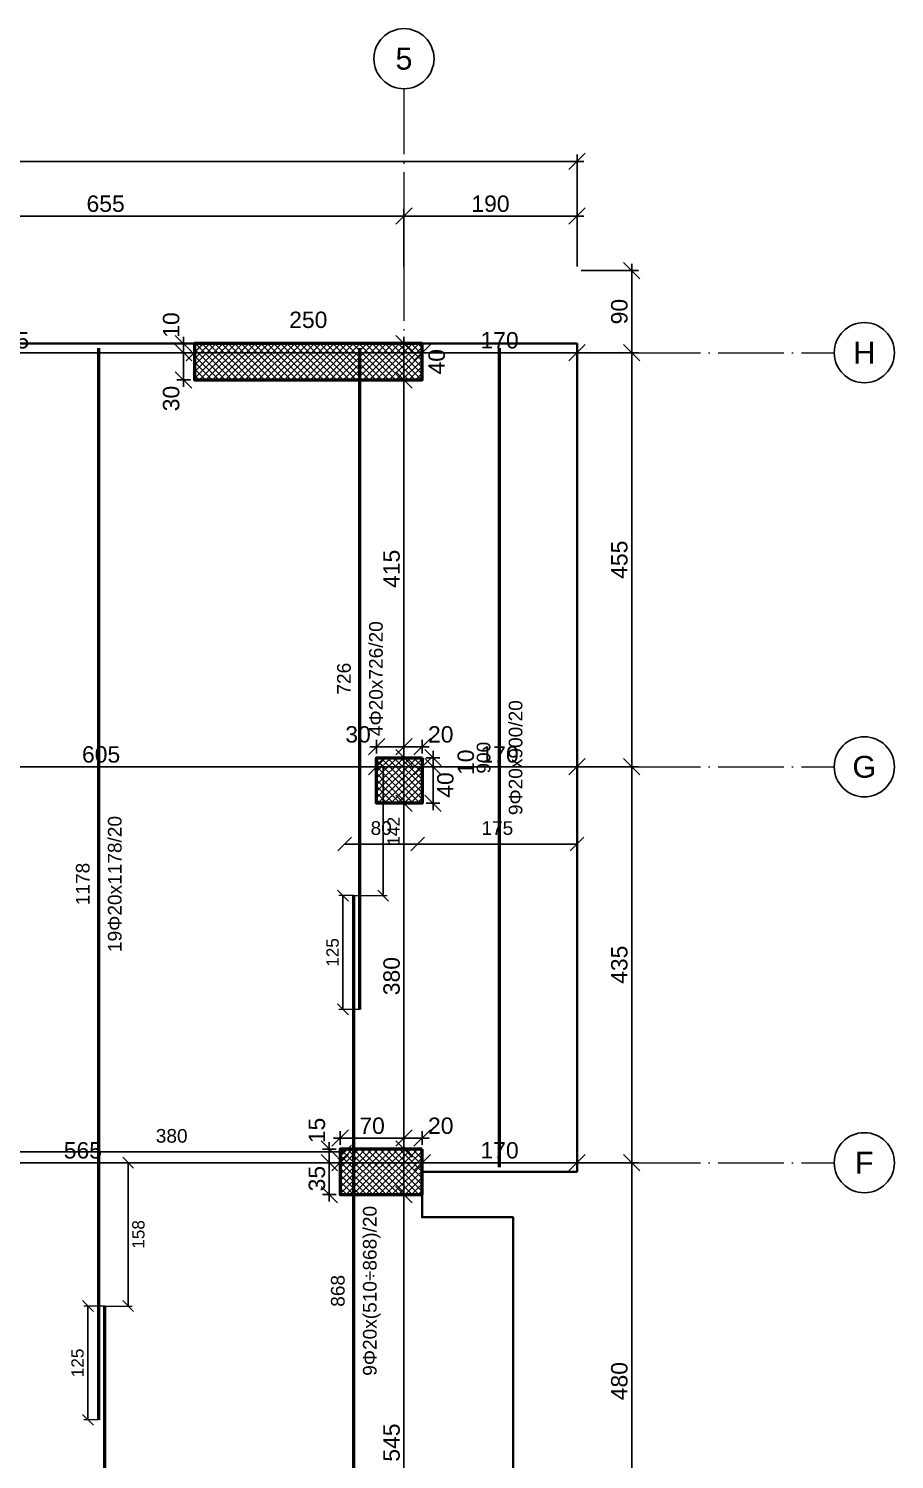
# Model space of a CAD drawing. Header units: millimetres. Extents: x -404 to 6018, y -5139 to 7890.
# Drawn here: x 5068 to 6018, y 1634 to 3206 of the extents above; entities that cross this region are included whole.
import ezdxf
from ezdxf.enums import TextEntityAlignment as Align

# ---------------------------------------------------------------- set-up
doc = ezdxf.new("R2010")
doc.units = ezdxf.units.MM
doc.linetypes.add('ZWCAD_ISO04W100', pattern=[30.5, 24, -3, 0.5, -3])
for name, color, linetype, lineweight in [('AXIS LINES', 255, 'ZWCAD_ISO04W100', 13), ('COLUMN', 140, 'Continuous', 53), ('SLAB', 3, 'Continuous', 35), ('WALL', 10, 'Continuous', 53)]:
    doc.layers.add(name, color=color, linetype=linetype, lineweight=lineweight)
for name, color, linetype in [('FW_AXIS', 7, 'Continuous'), ('FW_COLUMN_HATCH', 8, 'Continuous'), ('FW_DIM', 7, 'Continuous'), ('FW_WALL_HATCH', 8, 'Continuous'), ('REB_BOT_MESH_Y', 5, 'Continuous'), ('REB_BOT_MESH_Y_AXDIM', 5, 'Continuous'), ('REB_BOT_MESH_Y_LAP', 5, 'Continuous'), ('REB_BOT_MESH_Y_RANGE', 5, 'Continuous'), ('REB_BOT_MESH_Y_TEXT', 5, 'Continuous')]:
    doc.layers.add(name, color=color, linetype=linetype)
doc.styles.add('REBAR_TXT', font='arial.ttf')
doc.styles.get("Standard").update_dxf_attribs({"font": 'arial.ttf'})
doc.dimstyles.new('FW_DIM', dxfattribs={"dimtxt": 18, "dimasz": 9, "dimexe": 7.5, "dimexo": 4.5, "dimgap": 4.5, "dimtad": 1, "dimdec": 0, "dimtxsty": 'Standard', "dimtsz": 9, "dimcen": 2.5, "dimdle": 7.5, "dimclrd": 256, "dimclre": 256, "dimclrt": 7, "dimazin": 3, "dimtfac": 1, "dimtmove": 2, "dimatfit": 3})
doc.dimstyles.new('REBAR LAP', dxfattribs={"dimtxt": 13.5, "dimasz": 2.5, "dimexe": 4.5, "dimexo": 0, "dimgap": 4.5, "dimtad": 1, "dimdec": 0, "dimtxsty": 'Standard', "dimtsz": 6, "dimcen": 2.5, "dimclrd": 6, "dimclre": 6, "dimclrt": 7, "dimazin": 3, "dimtfac": 1, "dimtmove": 2, "dimatfit": 3, "dimlwd": 25, "dimlwe": 18})
doc.dimstyles.new('REBAR M-200', dxfattribs={"dimtxt": 15, "dimasz": 15, "dimexe": 25, "dimexo": 12.5, "dimgap": 10, "dimtad": 1, "dimdec": 0, "dimtxsty": 'Standard', "dimblk": 'NONE', "dimcen": 50, "dimse1": 1, "dimse2": 1, "dimclrd": 6, "dimclre": 6, "dimclrt": 7, "dimazin": 3, "dimtfac": 1, "dimtmove": 2, "dimatfit": 3, "dimldrblk": 'NONE', "dimlwd": 53})
doc.dimstyles.new('REBAR RANGE', dxfattribs={"dimtxt": 15, "dimasz": 2.5, "dimexe": 0, "dimexo": 0, "dimgap": 10, "dimtad": 1, "dimdec": 0, "dimtxsty": 'Standard', "dimtsz": 7.5, "dimcen": 2.5, "dimse1": 1, "dimse2": 1, "dimclrd": 6, "dimclre": 6, "dimclrt": 7, "dimazin": 3, "dimtfac": 1, "dimtmove": 2, "dimatfit": 3, "dimlwd": 25})

# ---------------------------------------------------------------- blocks, each defined once
blk = doc.blocks.new('*D534')
at = {"color": 6, "lineweight": 53}
blk.add_line((5151.7, 761.5), (5151.7, 1802.5), dxfattribs=at)
at = {"layer": 'Defpoints'}
for p in [(5151.7, 1802.5), (5151.7, 761.5), (5151.7, 761.5)]:
    blk.add_point(p, dxfattribs=at)
at = {"layer": 'REB_BOT_MESH_Y', "color": 7, "insert": (5134.2, 1282), "char_height": 15, "attachment_point": 5, "rotation": 90}
blk.add_mtext('1041', dxfattribs=at)
blk = doc.blocks.new('_NONE')
blk = doc.blocks.new('*D535')
at = {"color": 6, "lineweight": 53}
blk.add_line((5145, 1677.5), (5145, 2855), dxfattribs=at)
at = {"layer": 'Defpoints'}
for p in [(5145, 2855), (5145, 1677.5), (5145, 1677.5)]:
    blk.add_point(p, dxfattribs=at)
at = {"layer": 'REB_BOT_MESH_Y', "color": 7, "insert": (5127.5, 2266.2), "char_height": 15, "attachment_point": 5, "rotation": 90}
blk.add_mtext('1178', dxfattribs=at)
blk = doc.blocks.new('_Oblique')
at = {"color": 0, "linetype": 'ByBlock', "lineweight": -2}
blk.add_line((-0.5, -0.5), (0.5, 0.5), dxfattribs=at)
blk = doc.blocks.new('*D538')
at = {"color": 6, "lineweight": 18}
for p, q in [((5151.7, 1802.5), (5128.5, 1802.5)), ((5145, 1677.5), (5128.5, 1677.5))]:
    blk.add_line(p, q, dxfattribs=at)
at = {"color": 6, "lineweight": 25}
blk.add_line((5133, 1677.5), (5133, 1802.5), dxfattribs=at)
at = {"layer": 'Defpoints'}
for p in [(5151.7, 1802.5), (5133, 1677.5), (5145, 1677.5)]:
    blk.add_point(p, dxfattribs=at)
at = {"layer": 'REB_BOT_MESH_Y_LAP', "color": 6, "xscale": 12, "yscale": 12, "rotation": 90}
for p in [(5133, 1802.5), (5133, 1677.5)]:
    blk.add_blockref('_OBLIQUE', p, dxfattribs=at)
at = {"layer": 'REB_BOT_MESH_Y_LAP', "color": 7, "insert": (5121.7, 1740), "char_height": 13.5, "attachment_point": 5, "rotation": 90}
blk.add_mtext('125', dxfattribs=at)
blk = doc.blocks.new('*D539')
at = {"color": 6, "lineweight": 18}
for p, q in [((5151.7, 1960), (5181.7, 1960)), ((5151.7, 1802.5), (5181.7, 1802.5))]:
    blk.add_line(p, q, dxfattribs=at)
at = {"color": 6, "lineweight": 25}
blk.add_line((5177.2, 1960), (5177.2, 1802.5), dxfattribs=at)
at = {"layer": 'Defpoints'}
for p in [(5151.7, 1960), (5177.2, 1960), (5151.7, 1802.5)]:
    blk.add_point(p, dxfattribs=at)
at = {"layer": 'REB_BOT_MESH_Y_AXDIM', "color": 6, "xscale": 12, "yscale": 12, "rotation": 90}
for p in [(5177.2, 1960), (5177.2, 1802.5)]:
    blk.add_blockref('_OBLIQUE', p, dxfattribs=at)
at = {"layer": 'REB_BOT_MESH_Y_AXDIM', "color": 7, "insert": (5188.5, 1881.2), "char_height": 13.5, "attachment_point": 5, "rotation": 90}
blk.add_mtext('158', dxfattribs=at)
blk = doc.blocks.new('*D561')
at = {"color": 6, "lineweight": 53}
blk.add_line((5425, 1385), (5425, 2253.5), dxfattribs=at)
at = {"layer": 'Defpoints'}
for p in [(5425, 2253.5), (5425, 1385), (5425, 1385)]:
    blk.add_point(p, dxfattribs=at)
at = {"layer": 'REB_BOT_MESH_Y', "color": 7, "insert": (5407.5, 1819.2), "char_height": 15, "attachment_point": 5, "rotation": 90}
blk.add_mtext('868', dxfattribs=at)
blk = doc.blocks.new('*D562')
at = {"color": 6, "lineweight": 53}
blk.add_line((5431.7, 2128.5), (5431.7, 2855), dxfattribs=at)
at = {"layer": 'Defpoints'}
for p in [(5431.7, 2855), (5431.7, 2128.5), (5431.7, 2128.5)]:
    blk.add_point(p, dxfattribs=at)
at = {"layer": 'REB_BOT_MESH_Y', "color": 7, "insert": (5414.2, 2491.8), "char_height": 15, "attachment_point": 5, "rotation": 90}
blk.add_mtext('726', dxfattribs=at)
blk = doc.blocks.new('*D563')
at = {"color": 6, "lineweight": 18}
for p, q in [((5425, 2253.5), (5408.5, 2253.5)), ((5431.7, 2128.5), (5408.5, 2128.5))]:
    blk.add_line(p, q, dxfattribs=at)
at = {"color": 6, "lineweight": 25}
blk.add_line((5413, 2128.5), (5413, 2253.5), dxfattribs=at)
at = {"layer": 'Defpoints'}
for p in [(5425, 2253.5), (5413, 2128.5), (5431.7, 2128.5)]:
    blk.add_point(p, dxfattribs=at)
at = {"layer": 'REB_BOT_MESH_Y_LAP', "color": 6, "xscale": 12, "yscale": 12, "rotation": 90}
for p in [(5413, 2253.5), (5413, 2128.5)]:
    blk.add_blockref('_OBLIQUE', p, dxfattribs=at)
at = {"layer": 'REB_BOT_MESH_Y_LAP', "color": 7, "insert": (5401.7, 2191), "char_height": 13.5, "attachment_point": 5, "rotation": 90}
blk.add_mtext('125', dxfattribs=at)
blk = doc.blocks.new('*D564')
at = {"color": 6, "lineweight": 18}
for p, q in [((5425, 2395), (5461.7, 2395)), ((5425, 2253.5), (5461.7, 2253.5))]:
    blk.add_line(p, q, dxfattribs=at)
at = {"color": 6, "lineweight": 25}
blk.add_line((5457.2, 2395), (5457.2, 2253.5), dxfattribs=at)
at = {"layer": 'Defpoints'}
for p in [(5425, 2395), (5457.2, 2395), (5425, 2253.5)]:
    blk.add_point(p, dxfattribs=at)
at = {"layer": 'REB_BOT_MESH_Y_AXDIM', "color": 6, "xscale": 12, "yscale": 12, "rotation": 90}
for p in [(5457.2, 2395), (5457.2, 2253.5)]:
    blk.add_blockref('_OBLIQUE', p, dxfattribs=at)
at = {"layer": 'REB_BOT_MESH_Y_AXDIM', "color": 7, "insert": (5468.5, 2324.2), "char_height": 13.5, "attachment_point": 5, "rotation": 90}
blk.add_mtext('142', dxfattribs=at)
blk = doc.blocks.new('*D582')
at = {"color": 6, "lineweight": 25}
blk.add_line((5035, 1971.9), (5415, 1971.9), dxfattribs=at)
at = {"layer": 'Defpoints'}
for p in [(5035, 1971.9), (5035, 1971.9), (5415, 1971.9)]:
    blk.add_point(p, dxfattribs=at)
at = {"layer": 'REB_BOT_MESH_Y_RANGE', "color": 6, "xscale": 15, "yscale": 15}
for p in [(5035, 1971.9), (5415, 1971.9)]:
    blk.add_blockref('_OBLIQUE', p, dxfattribs=at)
at = {"layer": 'REB_BOT_MESH_Y_RANGE', "color": 7, "insert": (5225, 1989.4), "char_height": 15, "attachment_point": 5}
blk.add_mtext('380', dxfattribs=at)
blk = doc.blocks.new('*D586')
at = {"color": 6, "lineweight": 25}
blk.add_line((5495, 2310.1), (5670, 2310.1), dxfattribs=at)
at = {"layer": 'Defpoints'}
for p in [(5495, 2310.1), (5495, 2310.1), (5670, 2310.1)]:
    blk.add_point(p, dxfattribs=at)
at = {"layer": 'REB_BOT_MESH_Y_RANGE', "color": 6, "xscale": 15, "yscale": 15}
for p in [(5495, 2310.1), (5670, 2310.1)]:
    blk.add_blockref('_OBLIQUE', p, dxfattribs=at)
at = {"layer": 'REB_BOT_MESH_Y_RANGE', "color": 7, "insert": (5582.5, 2327.6), "char_height": 15, "attachment_point": 5}
blk.add_mtext('175', dxfattribs=at)
blk = doc.blocks.new('*D587')
at = {"color": 6, "lineweight": 53}
blk.add_line((5585, 1955), (5585, 2855), dxfattribs=at)
at = {"layer": 'Defpoints'}
for p in [(5585, 2855), (5585, 1955), (5585, 1955)]:
    blk.add_point(p, dxfattribs=at)
at = {"layer": 'REB_BOT_MESH_Y', "color": 7, "insert": (5567.5, 2405), "char_height": 15, "attachment_point": 5, "rotation": 90}
blk.add_mtext('900', dxfattribs=at)
blk = doc.blocks.new('*D603')
at = {"color": 6, "lineweight": 25}
blk.add_line((5415, 2310.1), (5495, 2310.1), dxfattribs=at)
at = {"layer": 'Defpoints'}
for p in [(5415, 2310.1), (5415, 2310.1), (5495, 2310.1)]:
    blk.add_point(p, dxfattribs=at)
at = {"layer": 'REB_BOT_MESH_Y_RANGE', "color": 6, "xscale": 15, "yscale": 15}
for p in [(5415, 2310.1), (5495, 2310.1)]:
    blk.add_blockref('_OBLIQUE', p, dxfattribs=at)
at = {"layer": 'REB_BOT_MESH_Y_RANGE', "color": 7, "insert": (5455, 2327.6), "char_height": 15, "attachment_point": 5}
blk.add_mtext('80', dxfattribs=at)
blk = doc.blocks.new('*D640')
for p, q in [((5245.5, 2850), (5230.5, 2850)), ((5238, 2812.5), (5238, 2857.5)), ((5245.5, 2820), (5230.5, 2820))]:
    blk.add_line(p, q)
at = {"layer": 'Defpoints'}
for p in [(5250, 2850), (5238, 2820), (5250, 2820)]:
    blk.add_point(p, dxfattribs=at)
at = {"layer": 'FW_DIM', "xscale": 18, "yscale": 18, "rotation": 90}
for p in [(5238, 2850), (5238, 2820)]:
    blk.add_blockref('_OBLIQUE', p, dxfattribs=at)
at = {"layer": 'FW_DIM', "color": 7, "insert": (5224.5, 2799.6), "char_height": 18, "attachment_point": 5, "rotation": 90}
blk.add_mtext('30', dxfattribs=at)
blk = doc.blocks.new('*D641')
for p, q in [((5238, 2842.5), (5238, 2867.5)), ((5245.5, 2860), (5230.5, 2860)), ((5245.5, 2850), (5230.5, 2850))]:
    blk.add_line(p, q)
at = {"layer": 'Defpoints'}
for p in [(5238, 2850), (5250, 2860), (5250, 2850)]:
    blk.add_point(p, dxfattribs=at)
at = {"layer": 'FW_DIM', "xscale": 18, "yscale": 18, "rotation": 90}
for p in [(5238, 2860), (5238, 2850)]:
    blk.add_blockref('_OBLIQUE', p, dxfattribs=at)
at = {"layer": 'FW_DIM', "color": 7, "insert": (5224.5, 2880.4), "char_height": 18, "attachment_point": 5, "rotation": 90}
blk.add_mtext('10', dxfattribs=at)
blk = doc.blocks.new('*D650')
for p, q in [((5450, 2409.5), (5450, 2424.5)), ((5480, 2409.5), (5480, 2424.5)), ((5442.5, 2417), (5487.5, 2417))]:
    blk.add_line(p, q)
at = {"layer": 'Defpoints'}
for p in [(5450, 2417), (5450, 2405), (5480, 2405)]:
    blk.add_point(p, dxfattribs=at)
at = {"layer": 'FW_DIM', "xscale": 18, "yscale": 18}
for p in [(5450, 2417), (5480, 2417)]:
    blk.add_blockref('_OBLIQUE', p, dxfattribs=at)
at = {"layer": 'FW_DIM', "color": 7, "insert": (5429.6, 2430.5), "char_height": 18, "attachment_point": 5}
blk.add_mtext('30', dxfattribs=at)
blk = doc.blocks.new('*D651')
for p, q in [((5480, 2409.5), (5480, 2424.5)), ((5500, 2409.5), (5500, 2424.5)), ((5472.5, 2417), (5507.5, 2417))]:
    blk.add_line(p, q)
at = {"layer": 'Defpoints'}
for p in [(5480, 2417), (5480, 2405), (5500, 2405)]:
    blk.add_point(p, dxfattribs=at)
at = {"layer": 'FW_DIM', "xscale": 18, "yscale": 18}
for p in [(5480, 2417), (5500, 2417)]:
    blk.add_blockref('_OBLIQUE', p, dxfattribs=at)
at = {"layer": 'FW_DIM', "color": 7, "insert": (5520.4, 2430.5), "char_height": 18, "attachment_point": 5}
blk.add_mtext('20', dxfattribs=at)
blk = doc.blocks.new('*D652')
for p, q in [((5504.5, 2395), (5519.5, 2395)), ((5512, 2347.5), (5512, 2402.5)), ((5504.5, 2355), (5519.5, 2355))]:
    blk.add_line(p, q)
at = {"layer": 'Defpoints'}
for p in [(5500, 2395), (5500, 2355), (5512, 2355)]:
    blk.add_point(p, dxfattribs=at)
at = {"layer": 'FW_DIM', "xscale": 18, "yscale": 18, "rotation": 90}
for p in [(5512, 2395), (5512, 2355)]:
    blk.add_blockref('_OBLIQUE', p, dxfattribs=at)
at = {"layer": 'FW_DIM', "color": 7, "insert": (5525.5, 2375), "char_height": 18, "attachment_point": 5, "rotation": 90}
blk.add_mtext('40', dxfattribs=at)
blk = doc.blocks.new('*D653')
for p, q in [((5512, 2387.5), (5512, 2412.5)), ((5504.5, 2405), (5519.5, 2405)), ((5504.5, 2395), (5519.5, 2395))]:
    blk.add_line(p, q)
at = {"layer": 'Defpoints'}
for p in [(5500, 2405), (5500, 2395), (5512, 2395)]:
    blk.add_point(p, dxfattribs=at)
at = {"layer": 'FW_DIM', "xscale": 18, "yscale": 18, "rotation": 90}
for p in [(5512, 2405), (5512, 2395)]:
    blk.add_blockref('_OBLIQUE', p, dxfattribs=at)
at = {"layer": 'FW_DIM', "color": 7, "insert": (5548, 2400), "char_height": 18, "attachment_point": 5, "rotation": 90}
blk.add_mtext('10', dxfattribs=at)
blk = doc.blocks.new('*D682')
for p, q in [((5402.5, 1987), (5487.5, 1987)), ((5410, 1979.5), (5410, 1994.5)), ((5480, 1979.5), (5480, 1994.5))]:
    blk.add_line(p, q)
at = {"layer": 'Defpoints'}
for p in [(5410, 1987), (5410, 1975), (5480, 1975)]:
    blk.add_point(p, dxfattribs=at)
at = {"layer": 'FW_DIM', "xscale": 18, "yscale": 18}
for p in [(5410, 1987), (5480, 1987)]:
    blk.add_blockref('_OBLIQUE', p, dxfattribs=at)
at = {"layer": 'FW_DIM', "color": 7, "insert": (5445, 2000.5), "char_height": 18, "attachment_point": 5}
blk.add_mtext('70', dxfattribs=at)
blk = doc.blocks.new('*D683')
for p, q in [((5472.5, 1987), (5507.5, 1987)), ((5480, 1979.5), (5480, 1994.5)), ((5500, 1979.5), (5500, 1994.5))]:
    blk.add_line(p, q)
at = {"layer": 'Defpoints'}
for p in [(5480, 1987), (5480, 1975), (5500, 1975)]:
    blk.add_point(p, dxfattribs=at)
at = {"layer": 'FW_DIM', "xscale": 18, "yscale": 18}
for p in [(5480, 1987), (5500, 1987)]:
    blk.add_blockref('_OBLIQUE', p, dxfattribs=at)
at = {"layer": 'FW_DIM', "color": 7, "insert": (5520.4, 2000.5), "char_height": 18, "attachment_point": 5}
blk.add_mtext('20', dxfattribs=at)
blk = doc.blocks.new('*D684')
for p, q in [((5398, 1917.5), (5398, 1967.5)), ((5405.5, 1960), (5390.5, 1960)), ((5405.5, 1925), (5390.5, 1925))]:
    blk.add_line(p, q)
at = {"layer": 'Defpoints'}
for p in [(5410, 1960), (5398, 1925), (5410, 1925)]:
    blk.add_point(p, dxfattribs=at)
at = {"layer": 'FW_DIM', "xscale": 18, "yscale": 18, "rotation": 90}
for p in [(5398, 1960), (5398, 1925)]:
    blk.add_blockref('_OBLIQUE', p, dxfattribs=at)
at = {"layer": 'FW_DIM', "color": 7, "insert": (5384.5, 1942.5), "char_height": 18, "attachment_point": 5, "rotation": 90}
blk.add_mtext('35', dxfattribs=at)
blk = doc.blocks.new('*D685')
for p, q in [((5398, 1952.5), (5398, 1982.5)), ((5405.5, 1975), (5390.5, 1975)), ((5405.5, 1960), (5390.5, 1960))]:
    blk.add_line(p, q)
at = {"layer": 'Defpoints'}
for p in [(5410, 1975), (5398, 1960), (5410, 1960)]:
    blk.add_point(p, dxfattribs=at)
at = {"layer": 'FW_DIM', "xscale": 18, "yscale": 18, "rotation": 90}
for p in [(5398, 1975), (5398, 1960)]:
    blk.add_blockref('_OBLIQUE', p, dxfattribs=at)
at = {"layer": 'FW_DIM', "color": 7, "insert": (5384.5, 1995.4), "char_height": 18, "attachment_point": 5, "rotation": 90}
blk.add_mtext('15', dxfattribs=at)
blk = doc.blocks.new('*D718')
for p, q in [((4845, 1964.5), (4845, 1967.5)), ((5410, 1964.5), (5410, 1967.5)), ((4837.5, 1960), (5417.5, 1960))]:
    blk.add_line(p, q)
at = {"layer": 'Defpoints'}
for p in [(4845, 1960), (4845, 1960), (5410, 1960)]:
    blk.add_point(p, dxfattribs=at)
at = {"layer": 'FW_DIM', "xscale": 18, "yscale": 18}
for p in [(4845, 1960), (5410, 1960)]:
    blk.add_blockref('_OBLIQUE', p, dxfattribs=at)
at = {"layer": 'FW_DIM', "color": 7, "insert": (5127.5, 1973.5), "char_height": 18, "attachment_point": 5}
blk.add_mtext('565', dxfattribs=at)
blk = doc.blocks.new('*D719')
for p, q in [((5410, 1964.5), (5410, 1967.5)), ((5500, 1964.5), (5500, 1967.5)), ((5402.5, 1960), (5507.5, 1960))]:
    blk.add_line(p, q)
at = {"layer": 'Defpoints'}
for p in [(5410, 1960), (5410, 1960), (5500, 1960)]:
    blk.add_point(p, dxfattribs=at)
at = {"layer": 'FW_DIM', "xscale": 18, "yscale": 18}
for p in [(5410, 1960), (5500, 1960)]:
    blk.add_blockref('_OBLIQUE', p, dxfattribs=at)
blk = doc.blocks.new('*D720')
for p, q in [((5500, 1964.5), (5500, 1967.5)), ((5670, 1964.5), (5670, 1967.5)), ((5492.5, 1960), (5677.5, 1960))]:
    blk.add_line(p, q)
at = {"layer": 'Defpoints'}
for p in [(5500, 1960), (5500, 1960), (5670, 1960)]:
    blk.add_point(p, dxfattribs=at)
at = {"layer": 'FW_DIM', "xscale": 18, "yscale": 18}
for p in [(5500, 1960), (5670, 1960)]:
    blk.add_blockref('_OBLIQUE', p, dxfattribs=at)
at = {"layer": 'FW_DIM', "color": 7, "insert": (5585, 1973.5), "char_height": 18, "attachment_point": 5}
blk.add_mtext('170', dxfattribs=at)
blk = doc.blocks.new('*D724')
for p, q in [((4837.5, 2395), (5457.5, 2395)), ((4845, 2399.5), (4845, 2402.5)), ((5450, 2399.5), (5450, 2402.5))]:
    blk.add_line(p, q)
at = {"layer": 'Defpoints'}
for p in [(4845, 2395), (4845, 2395), (5450, 2395)]:
    blk.add_point(p, dxfattribs=at)
at = {"layer": 'FW_DIM', "xscale": 18, "yscale": 18}
for p in [(4845, 2395), (5450, 2395)]:
    blk.add_blockref('_OBLIQUE', p, dxfattribs=at)
at = {"layer": 'FW_DIM', "color": 7, "insert": (5147.5, 2408.5), "char_height": 18, "attachment_point": 5}
blk.add_mtext('605', dxfattribs=at)
blk = doc.blocks.new('*D725')
for p, q in [((5442.5, 2395), (5507.5, 2395)), ((5450, 2399.5), (5450, 2402.5)), ((5500, 2399.5), (5500, 2402.5))]:
    blk.add_line(p, q)
at = {"layer": 'Defpoints'}
for p in [(5450, 2395), (5450, 2395), (5500, 2395)]:
    blk.add_point(p, dxfattribs=at)
at = {"layer": 'FW_DIM', "xscale": 18, "yscale": 18}
for p in [(5450, 2395), (5500, 2395)]:
    blk.add_blockref('_OBLIQUE', p, dxfattribs=at)
blk = doc.blocks.new('*D726')
for p, q in [((5492.5, 2395), (5677.5, 2395)), ((5500, 2399.5), (5500, 2402.5)), ((5670, 2399.5), (5670, 2402.5))]:
    blk.add_line(p, q)
at = {"layer": 'Defpoints'}
for p in [(5500, 2395), (5500, 2395), (5670, 2395)]:
    blk.add_point(p, dxfattribs=at)
at = {"layer": 'FW_DIM', "xscale": 18, "yscale": 18}
for p in [(5500, 2395), (5670, 2395)]:
    blk.add_blockref('_OBLIQUE', p, dxfattribs=at)
at = {"layer": 'FW_DIM', "color": 7, "insert": (5585, 2408.5), "char_height": 18, "attachment_point": 5}
blk.add_mtext('170', dxfattribs=at)
blk = doc.blocks.new('*D730')
for p, q in [((4837.5, 2850), (5257.5, 2850)), ((4845, 2854.5), (4845, 2857.5)), ((5250, 2854.5), (5250, 2857.5))]:
    blk.add_line(p, q)
at = {"layer": 'Defpoints'}
for p in [(4845, 2850), (4845, 2850), (5250, 2850)]:
    blk.add_point(p, dxfattribs=at)
at = {"layer": 'FW_DIM', "xscale": 18, "yscale": 18}
for p in [(4845, 2850), (5250, 2850)]:
    blk.add_blockref('_OBLIQUE', p, dxfattribs=at)
at = {"layer": 'FW_DIM', "color": 7, "insert": (5047.5, 2863.5), "char_height": 18, "attachment_point": 5}
blk.add_mtext('405', dxfattribs=at)
blk = doc.blocks.new('*D731')
for p, q in [((5242.5, 2850), (5507.5, 2850)), ((5250, 2854.5), (5250, 2857.5)), ((5500, 2854.5), (5500, 2857.5))]:
    blk.add_line(p, q)
at = {"layer": 'Defpoints'}
for p in [(5250, 2850), (5250, 2850), (5500, 2850)]:
    blk.add_point(p, dxfattribs=at)
at = {"layer": 'FW_DIM', "xscale": 18, "yscale": 18}
for p in [(5250, 2850), (5500, 2850)]:
    blk.add_blockref('_OBLIQUE', p, dxfattribs=at)
at = {"layer": 'FW_DIM', "color": 7, "insert": (5375, 2886), "char_height": 18, "attachment_point": 5}
blk.add_mtext('250', dxfattribs=at)
blk = doc.blocks.new('*D732')
for p, q in [((5492.5, 2850), (5677.5, 2850)), ((5500, 2854.5), (5500, 2857.5)), ((5670, 2854.5), (5670, 2857.5))]:
    blk.add_line(p, q)
at = {"layer": 'Defpoints'}
for p in [(5500, 2850), (5500, 2850), (5670, 2850)]:
    blk.add_point(p, dxfattribs=at)
at = {"layer": 'FW_DIM', "xscale": 18, "yscale": 18}
for p in [(5500, 2850), (5670, 2850)]:
    blk.add_blockref('_OBLIQUE', p, dxfattribs=at)
at = {"layer": 'FW_DIM', "color": 7, "insert": (5585, 2863.5), "char_height": 18, "attachment_point": 5}
blk.add_mtext('170', dxfattribs=at)
blk = doc.blocks.new('*D772')
for p, q in [((5475.5, 1925), (5472.5, 1925)), ((5480, 1372.4), (5480, 1932.5)), ((5475.5, 1379.9), (5472.5, 1379.9))]:
    blk.add_line(p, q)
at = {"layer": 'Defpoints'}
for p in [(5480, 1925), (5480, 1379.9), (5480, 1379.9)]:
    blk.add_point(p, dxfattribs=at)
at = {"layer": 'FW_DIM', "xscale": 18, "yscale": 18, "rotation": 90}
for p in [(5480, 1925), (5480, 1379.9)]:
    blk.add_blockref('_OBLIQUE', p, dxfattribs=at)
at = {"layer": 'FW_DIM', "color": 7, "insert": (5466.5, 1652.5), "char_height": 18, "attachment_point": 5, "rotation": 90}
blk.add_mtext('545', dxfattribs=at)
blk = doc.blocks.new('*D773')
for p, q in [((5480, 1917.5), (5480, 1982.5)), ((5475.5, 1975), (5472.5, 1975)), ((5475.5, 1925), (5472.5, 1925))]:
    blk.add_line(p, q)
at = {"layer": 'Defpoints'}
for p in [(5480, 1975), (5480, 1925), (5480, 1925)]:
    blk.add_point(p, dxfattribs=at)
at = {"layer": 'FW_DIM', "xscale": 18, "yscale": 18, "rotation": 90}
for p in [(5480, 1975), (5480, 1925)]:
    blk.add_blockref('_OBLIQUE', p, dxfattribs=at)
blk = doc.blocks.new('*D774')
for p, q in [((5480, 1967.5), (5480, 2362.5)), ((5475.5, 2355), (5472.5, 2355)), ((5475.5, 1975), (5472.5, 1975))]:
    blk.add_line(p, q)
at = {"layer": 'Defpoints'}
for p in [(5480, 2355), (5480, 1975), (5480, 1975)]:
    blk.add_point(p, dxfattribs=at)
at = {"layer": 'FW_DIM', "xscale": 18, "yscale": 18, "rotation": 90}
for p in [(5480, 2355), (5480, 1975)]:
    blk.add_blockref('_OBLIQUE', p, dxfattribs=at)
at = {"layer": 'FW_DIM', "color": 7, "insert": (5466.5, 2165), "char_height": 18, "attachment_point": 5, "rotation": 90}
blk.add_mtext('380', dxfattribs=at)
blk = doc.blocks.new('*D775')
for p, q in [((5480, 2347.5), (5480, 2412.5)), ((5475.5, 2405), (5472.5, 2405)), ((5475.5, 2355), (5472.5, 2355))]:
    blk.add_line(p, q)
at = {"layer": 'Defpoints'}
for p in [(5480, 2405), (5480, 2355), (5480, 2355)]:
    blk.add_point(p, dxfattribs=at)
at = {"layer": 'FW_DIM', "xscale": 18, "yscale": 18, "rotation": 90}
for p in [(5480, 2405), (5480, 2355)]:
    blk.add_blockref('_OBLIQUE', p, dxfattribs=at)
blk = doc.blocks.new('*D776')
for p, q in [((5475.5, 2820), (5472.5, 2820)), ((5480, 2397.5), (5480, 2827.5)), ((5475.5, 2405), (5472.5, 2405))]:
    blk.add_line(p, q)
at = {"layer": 'Defpoints'}
for p in [(5480, 2820), (5480, 2405), (5480, 2405)]:
    blk.add_point(p, dxfattribs=at)
at = {"layer": 'FW_DIM', "xscale": 18, "yscale": 18, "rotation": 90}
for p in [(5480, 2820), (5480, 2405)]:
    blk.add_blockref('_OBLIQUE', p, dxfattribs=at)
at = {"layer": 'FW_DIM', "color": 7, "insert": (5466.5, 2612.5), "char_height": 18, "attachment_point": 5, "rotation": 90}
blk.add_mtext('415', dxfattribs=at)
blk = doc.blocks.new('*D777')
for p, q in [((5480, 2812.5), (5480, 2867.5)), ((5475.5, 2860), (5472.5, 2860)), ((5475.5, 2820), (5472.5, 2820))]:
    blk.add_line(p, q)
at = {"layer": 'Defpoints'}
for p in [(5480, 2860), (5480, 2820), (5480, 2820)]:
    blk.add_point(p, dxfattribs=at)
at = {"layer": 'FW_DIM', "xscale": 18, "yscale": 18, "rotation": 90}
for p in [(5480, 2860), (5480, 2820)]:
    blk.add_blockref('_OBLIQUE', p, dxfattribs=at)
at = {"layer": 'FW_DIM', "color": 7, "insert": (5516, 2840), "char_height": 18, "attachment_point": 5, "rotation": 90}
blk.add_mtext('40', dxfattribs=at)
blk = doc.blocks.new('*D782')
for p, q in [((4825, 2944.6), (4825, 3007.6)), ((5480, 2944.6), (5480, 3007.6)), ((4817.5, 3000.1), (5487.5, 3000.1))]:
    blk.add_line(p, q)
at = {"layer": 'Defpoints'}
for p in [(4825, 3000.1), (4825, 2940.1), (5480, 2940.1)]:
    blk.add_point(p, dxfattribs=at)
at = {"layer": 'FW_DIM', "xscale": 18, "yscale": 18}
for p in [(4825, 3000.1), (5480, 3000.1)]:
    blk.add_blockref('_OBLIQUE', p, dxfattribs=at)
at = {"layer": 'FW_DIM', "color": 7, "insert": (5152.5, 3013.6), "char_height": 18, "attachment_point": 5}
blk.add_mtext('655', dxfattribs=at)
blk = doc.blocks.new('*D783')
for p, q in [((5480, 2944.6), (5480, 3007.6)), ((5670, 2944.6), (5670, 3007.6)), ((5472.5, 3000.1), (5677.5, 3000.1))]:
    blk.add_line(p, q)
at = {"layer": 'Defpoints'}
for p in [(5480, 3000.1), (5480, 2940.1), (5670, 2940.1)]:
    blk.add_point(p, dxfattribs=at)
at = {"layer": 'FW_DIM', "xscale": 18, "yscale": 18}
for p in [(5480, 3000.1), (5670, 3000.1)]:
    blk.add_blockref('_OBLIQUE', p, dxfattribs=at)
at = {"layer": 'FW_DIM', "color": 7, "insert": (5575, 3013.6), "char_height": 18, "attachment_point": 5}
blk.add_mtext('190', dxfattribs=at)
blk = doc.blocks.new('*D790')
for p, q in [((3820, 2944.6), (3820, 3067.6)), ((5670, 2944.6), (5670, 3067.6)), ((3812.5, 3060.1), (5677.5, 3060.1))]:
    blk.add_line(p, q)
at = {"layer": 'Defpoints'}
for p in [(3820, 3060.1), (3820, 2940.1), (5670, 2940.1)]:
    blk.add_point(p, dxfattribs=at)
at = {"layer": 'FW_DIM', "xscale": 18, "yscale": 18}
for p in [(3820, 3060.1), (5670, 3060.1)]:
    blk.add_blockref('_OBLIQUE', p, dxfattribs=at)
at = {"layer": 'FW_DIM', "color": 7, "insert": (4745, 3073.6), "char_height": 18, "attachment_point": 5}
blk.add_mtext('1850', dxfattribs=at)
blk = doc.blocks.new('*D805')
for p, q in [((5730, 1472.5), (5730, 1967.5)), ((5674.5, 1960), (5737.5, 1960)), ((5674.5, 1480), (5737.5, 1480))]:
    blk.add_line(p, q)
at = {"layer": 'Defpoints'}
for p in [(5670, 1960), (5670, 1480), (5730, 1480)]:
    blk.add_point(p, dxfattribs=at)
at = {"layer": 'FW_DIM', "xscale": 18, "yscale": 18, "rotation": 90}
for p in [(5730, 1960), (5730, 1480)]:
    blk.add_blockref('_OBLIQUE', p, dxfattribs=at)
at = {"layer": 'FW_DIM', "color": 7, "insert": (5716.5, 1720), "char_height": 18, "attachment_point": 5, "rotation": 90}
blk.add_mtext('480', dxfattribs=at)
blk = doc.blocks.new('*D806')
for p, q in [((5674.5, 2395), (5737.5, 2395)), ((5730, 1952.5), (5730, 2402.5)), ((5674.5, 1960), (5737.5, 1960))]:
    blk.add_line(p, q)
at = {"layer": 'Defpoints'}
for p in [(5670, 2395), (5670, 1960), (5730, 1960)]:
    blk.add_point(p, dxfattribs=at)
at = {"layer": 'FW_DIM', "xscale": 18, "yscale": 18, "rotation": 90}
for p in [(5730, 2395), (5730, 1960)]:
    blk.add_blockref('_OBLIQUE', p, dxfattribs=at)
at = {"layer": 'FW_DIM', "color": 7, "insert": (5716.5, 2177.5), "char_height": 18, "attachment_point": 5, "rotation": 90}
blk.add_mtext('435', dxfattribs=at)
blk = doc.blocks.new('*D807')
for p, q in [((5674.5, 2850), (5737.5, 2850)), ((5730, 2387.5), (5730, 2857.5)), ((5674.5, 2395), (5737.5, 2395))]:
    blk.add_line(p, q)
at = {"layer": 'Defpoints'}
for p in [(5670, 2850), (5670, 2395), (5730, 2395)]:
    blk.add_point(p, dxfattribs=at)
at = {"layer": 'FW_DIM', "xscale": 18, "yscale": 18, "rotation": 90}
for p in [(5730, 2850), (5730, 2395)]:
    blk.add_blockref('_OBLIQUE', p, dxfattribs=at)
at = {"layer": 'FW_DIM', "color": 7, "insert": (5716.5, 2622.5), "char_height": 18, "attachment_point": 5, "rotation": 90}
blk.add_mtext('455', dxfattribs=at)
blk = doc.blocks.new('*D808')
for p, q in [((5674.5, 2940.1), (5737.5, 2940.1)), ((5730, 2842.5), (5730, 2947.6)), ((5674.5, 2850), (5737.5, 2850))]:
    blk.add_line(p, q)
at = {"layer": 'Defpoints'}
for p in [(5670, 2940.1), (5670, 2850), (5730, 2850)]:
    blk.add_point(p, dxfattribs=at)
at = {"layer": 'FW_DIM', "xscale": 18, "yscale": 18, "rotation": 90}
for p in [(5730, 2940.1), (5730, 2850)]:
    blk.add_blockref('_OBLIQUE', p, dxfattribs=at)
at = {"layer": 'FW_DIM', "color": 7, "insert": (5716.5, 2895.1), "char_height": 18, "attachment_point": 5, "rotation": 90}
blk.add_mtext('90', dxfattribs=at)

msp = doc.modelspace()

# ---------------------------------------------------------------- hatches: boundary and pattern name
at = {"layer": 'FW_COLUMN_HATCH'}
h = msp.add_hatch(dxfattribs=at)
h.set_pattern_fill('ANSI37', scale=1.6)
h.paths.add_polyline_path([(5500, 2405), (5500, 2355), (5450, 2355), (5450, 2405), (5500, 2405), (5500, 2405)])
h = msp.add_hatch(dxfattribs=at)
h.set_pattern_fill('ANSI37', scale=1.6)
h.paths.add_polyline_path([(5500, 1975), (5500, 1925), (5410, 1925), (5410, 1975), (5500, 1975)])
at = {"layer": 'FW_WALL_HATCH'}
h = msp.add_hatch(dxfattribs=at)
h.set_pattern_fill('ANSI37', scale=1.6)
h.paths.add_polyline_path([(5500, 2860), (5500, 2820), (5250, 2820), (5250, 2860), (5500, 2860)])

# ---------------------------------------------------------------- linework, layer by layer
at = {"layer": 'AXIS LINES', "color": 0, "ltscale": 3}
for points in [[(5480, 3140), (5480, -400.1)], [(3537.4, 2850), (5952.4, 2850)], [(3537.4, 2395), (5952.4, 2395)], [(3537.4, 1960), (5952.4, 1960)]]:
    msp.add_lwpolyline(points, dxfattribs=at)
at = {"layer": 'COLUMN', "ltscale": 0.08}
msp.add_lwpolyline([(5500, 2405), (5500, 2355), (5450, 2355), (5450, 2405), (5500, 2405)], dxfattribs=at)
msp.add_lwpolyline([(5500, 1975), (5410, 1975), (5410, 1925), (5500, 1925)], close=True, dxfattribs=at)
at = {"layer": 'FW_AXIS'}
for centre in [(5480, 3173), (5985.4, 2850), (5985.4, 2395), (5985.4, 1960)]:
    msp.add_circle(centre, 33, dxfattribs=at)
at = {"layer": 'SLAB', "ltscale": 0.08}
msp.add_lwpolyline([(5600, 1379.9), (5599.9, 1900), (5499.9, 1900), (5499.9, 1950), (5670, 1950), (5670, 2860), (5035, 2860), (5035, 2940.1), (4805, 2940.1), (4805.1, 2860.7), (4230, 2860), (4230, 2719.9), (4150, 2719.9), (4149.9, 2490), (4230, 2490), (4229.9, 2320), (4150, 2319.9), (4149.9, 2090), (4230, 2090), (4230, 1950), (4464.9, 1950), (4464.9, 1490)], dxfattribs=at)
at = {"layer": 'WALL', "ltscale": 0.08}
msp.add_lwpolyline([(5500, 2860), (5250, 2860), (5250, 2820), (5500, 2820), (5500, 2860)], dxfattribs=at)

# ---------------------------------------------------------------- texts
at = {"layer": 'FW_AXIS', "color": 7, "style": 'REBAR_TXT'}
for s, p in [('5', (5480, 3173)), ('H', (5985.4, 2850)), ('G', (5985.4, 2395)), ('F', (5985.4, 1960))]:
    msp.add_text(s, height=24, dxfattribs=at).set_placement(p, align=Align.MIDDLE_CENTER)
at = {"layer": 'REB_BOT_MESH_Y_TEXT', "color": 7, "style": 'REBAR_TXT'}
for s, p in [('4Φ20x726/20', (5441.7, 2491.8)), ('9Φ20x900/20', (5595, 2405)), ('19Φ20x1178/20', (5155, 2266.2)), ('9Φ20x(510÷868)/20', (5435, 1819.2))]:
    msp.add_text(s, height=15, rotation=90, dxfattribs=at).set_placement(p, align=Align.TOP_CENTER)

# ---------------------------------------------------------------- dimensions: what is measured, and where the dimension line sits
at = {"layer": 'FW_DIM'}
for base, p1, p2, picture, middle in [((3820, 3060.1), (3820, 2940.1), (5670, 2940.1), '*D790', (4745, 3073.6)), ((4825, 3000.1), (4825, 2940.1), (5480, 2940.1), '*D782', (5152.5, 3013.6)), ((5480, 3000.1), (5480, 2940.1), (5670, 2940.1), '*D783', (5575, 3013.6))]:
    dim = msp.add_linear_dim(base=base, p1=p1, p2=p2, dimstyle='FW_DIM', dxfattribs=at)
    dim.commit()
    dim.dimension.update_dxf_attribs({"geometry": picture, "text_midpoint": middle})
for base, p1, p2, picture, middle in [((5730, 2850), (5670, 2850), (5670, 2940.1), '*D808', (5716.5, 2895.1)), ((5730, 2395), (5670, 2395), (5670, 2850), '*D807', (5716.5, 2622.5)), ((5730, 1960), (5670, 1960), (5670, 2395), '*D806', (5716.5, 2177.5)), ((5730, 1480), (5670, 1480), (5670, 1960), '*D805', (5716.5, 1720))]:
    dim = msp.add_linear_dim(base=base, p1=p1, p2=p2, angle=90, dimstyle='FW_DIM', dxfattribs=at)
    dim.commit()
    dim.dimension.update_dxf_attribs({"geometry": picture, "text_midpoint": middle})
for base, p1, p2, text, picture, middle in [((5238, 2850), (5250, 2850), (5250, 2860), '10', '*D641', (5224.5, 2880.4)), ((5480, 2820), (5480, 2820), (5480, 2860), '40', '*D777', (5516, 2840)), ((5238, 2820), (5250, 2820), (5250, 2850), '30', '*D640', (5224.5, 2799.6)), ((5480, 2405), (5480, 2405), (5480, 2820), '415', '*D776', (5466.5, 2612.5)), ((5480, 2355), (5480, 2355), (5480, 2405), ' ', '*D775', (5480, 2380)), ((5512, 2395), (5500, 2395), (5500, 2405), '10', '*D653', (5548, 2400)), ((5512, 2355), (5500, 2355), (5500, 2395), '40', '*D652', (5525.5, 2375)), ((5480, 1975), (5480, 1975), (5480, 2355), '380', '*D774', (5466.5, 2165)), ((5398, 1960), (5410, 1960), (5410, 1975), '15', '*D685', (5384.5, 1995.4)), ((5480, 1925), (5480, 1925), (5480, 1975), ' ', '*D773', (5480, 1950)), ((5398, 1925), (5410, 1925), (5410, 1960), '35', '*D684', (5384.5, 1942.5)), ((5480, 1379.9), (5480, 1379.9), (5480, 1925), '545', '*D772', (5466.5, 1652.5))]:
    dim = msp.add_linear_dim(base=base, p1=p1, p2=p2, angle=90, text=text, dimstyle='FW_DIM', override={"dimtmove": 2}, dxfattribs=at)
    dim.commit()
    dim.dimension.update_dxf_attribs({"geometry": picture, "text_midpoint": middle, "dimtype": 160})
for base, p1, p2, text, picture, middle in [((5250, 2850), (5250, 2850), (5500, 2850), '250', '*D731', (5375, 2886)), ((4845, 2850), (4845, 2850), (5250, 2850), '405', '*D730', (5047.5, 2863.5)), ((5500, 2850), (5500, 2850), (5670, 2850), '170', '*D732', (5585, 2863.5)), ((5450, 2417), (5450, 2405), (5480, 2405), '30', '*D650', (5429.6, 2430.5)), ((5480, 2417), (5480, 2405), (5500, 2405), '20', '*D651', (5520.4, 2430.5)), ((4845, 2395), (4845, 2395), (5450, 2395), '605', '*D724', (5147.5, 2408.5)), ((5500, 2395), (5500, 2395), (5670, 2395), '170', '*D726', (5585, 2408.5)), ((5450, 2395), (5450, 2395), (5500, 2395), ' ', '*D725', (5475, 2395)), ((5410, 1987), (5410, 1975), (5480, 1975), '70', '*D682', (5445, 2000.5)), ((5480, 1987), (5480, 1975), (5500, 1975), '20', '*D683', (5520.4, 2000.5)), ((4845, 1960), (4845, 1960), (5410, 1960), '565', '*D718', (5127.5, 1973.5)), ((5500, 1960), (5500, 1960), (5670, 1960), '170', '*D720', (5585, 1973.5)), ((5410, 1960), (5410, 1960), (5500, 1960), ' ', '*D719', (5455, 1960))]:
    dim = msp.add_linear_dim(base=base, p1=p1, p2=p2, text=text, dimstyle='FW_DIM', override={"dimtmove": 2}, dxfattribs=at)
    dim.commit()
    dim.dimension.update_dxf_attribs({"geometry": picture, "text_midpoint": middle, "dimtype": 160})
at = {"layer": 'REB_BOT_MESH_Y'}
for base, p1, p2, picture, middle in [((5144.986936, 1677.5), (5144.986936, 1677.5), (5144.986936, 2855), '*D535', (5127.486936, 2266.25)), ((5431.736936, 2128.5), (5431.736936, 2128.5), (5431.736936, 2855), '*D562', (5414.236936, 2491.75)), ((5585, 1955), (5585, 1955), (5585, 2855), '*D587', (5567.5, 2405)), ((5424.986936, 1385), (5424.986936, 1385), (5424.986936, 2253.5), '*D561', (5407.486936, 1819.25)), ((5151.7, 761.5), (5151.7, 761.5), (5151.7, 1802.5), '*D534', (5134.2, 1282))]:
    dim = msp.add_linear_dim(base=base, p1=p1, p2=p2, angle=90, dimstyle='REBAR M-200', dxfattribs=at)
    dim.commit()
    dim.dimension.update_dxf_attribs({"geometry": picture, "text_midpoint": middle})
at = {"layer": 'REB_BOT_MESH_Y_AXDIM'}
for base, p1, p2, picture, middle in [((5457.236936, 2395), (5424.986936, 2395), (5424.986936, 2253.5), '*D564', (5468.486936, 2324.25)), ((5177.236936, 1960), (5151.736936, 1960), (5151.736936, 1802.5), '*D539', (5188.486936, 1881.25))]:
    dim = msp.add_linear_dim(base=base, p1=p1, p2=p2, angle=90, dimstyle='REBAR LAP', dxfattribs=at)
    dim.commit()
    dim.dimension.update_dxf_attribs({"geometry": picture, "text_midpoint": middle})
at = {"layer": 'REB_BOT_MESH_Y_LAP'}
for base, p1, p2, picture, middle in [((5413, 2128.5), (5431.7, 2128.5), (5425, 2253.5), '*D563', (5401.7, 2191)), ((5133, 1677.5), (5145, 1677.5), (5151.7, 1802.5), '*D538', (5121.7, 1740))]:
    dim = msp.add_linear_dim(base=base, p1=p1, p2=p2, angle=90, dimstyle='REBAR LAP', dxfattribs=at)
    dim.commit()
    dim.dimension.update_dxf_attribs({"geometry": picture, "text_midpoint": middle})
at = {"layer": 'REB_BOT_MESH_Y_RANGE'}
for base, p1, p2, picture, middle in [((5415, 2310.1), (5415, 2310.1), (5495, 2310.1), '*D603', (5455, 2327.6)), ((5495, 2310.1), (5495, 2310.1), (5670, 2310.1), '*D586', (5582.5, 2327.6)), ((5035, 1971.9), (5035, 1971.9), (5415, 1971.9), '*D582', (5225, 1989.4))]:
    dim = msp.add_linear_dim(base=base, p1=p1, p2=p2, dimstyle='REBAR RANGE', dxfattribs=at)
    dim.commit()
    dim.dimension.update_dxf_attribs({"geometry": picture, "text_midpoint": middle})

doc.saveas('drawing.dxf')
